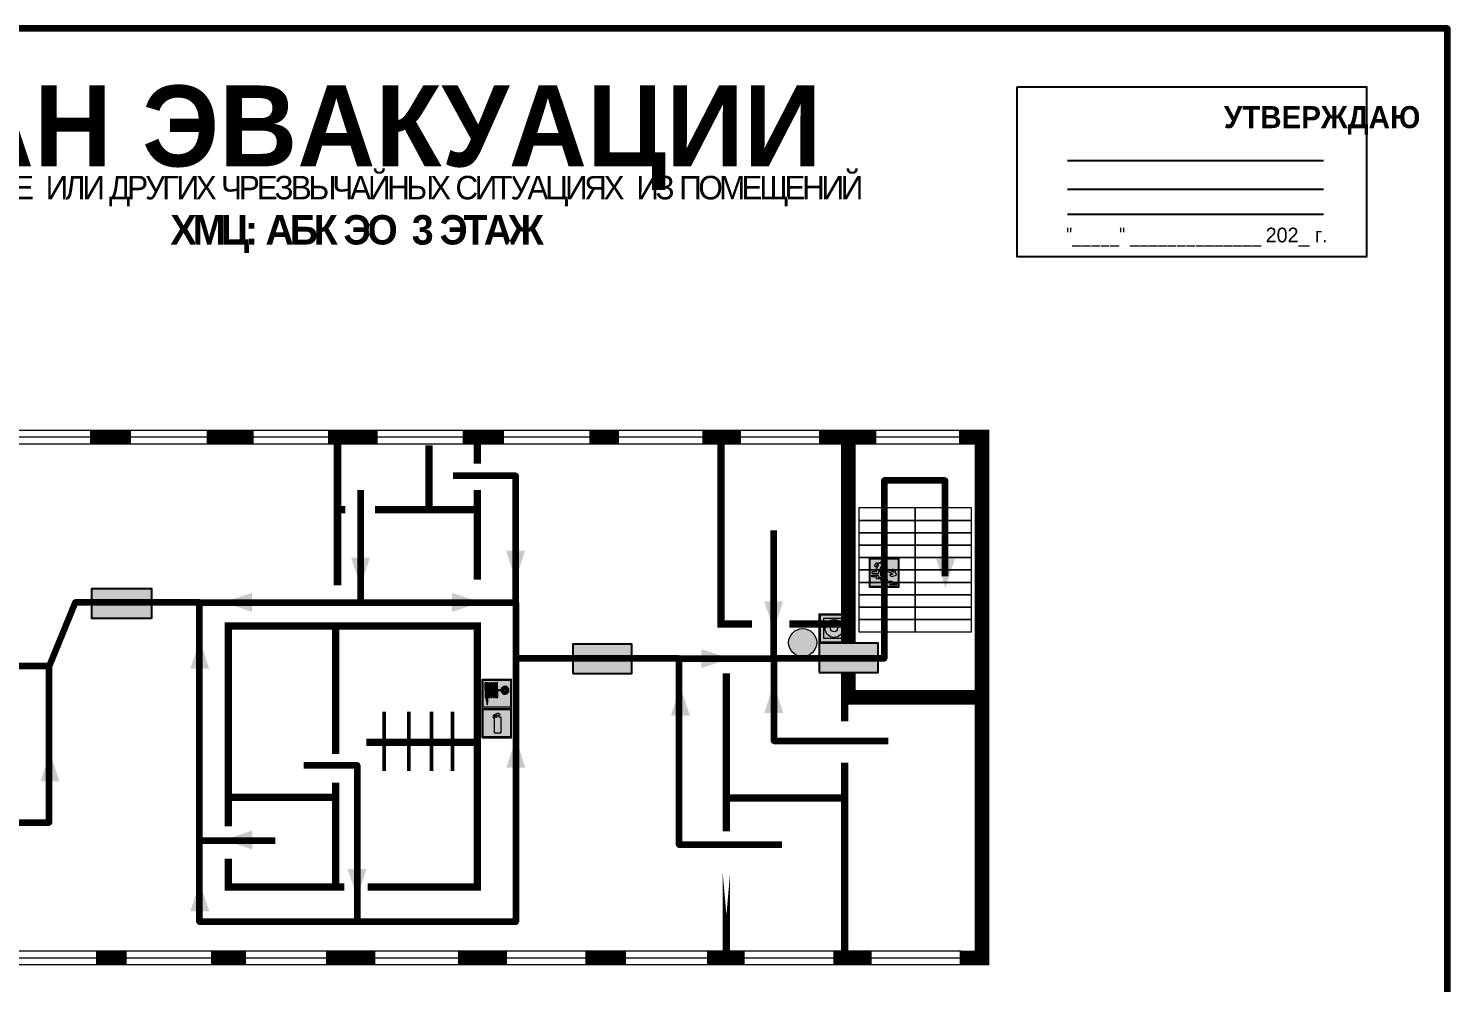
# Model space of a CAD drawing. Header units: millimetres. Extents: x 13114 to 67229, y 22859 to 38520.
# Drawn here: x 18081.1 to 18467, y 25993.9 to 26253.3 of the extents above; entities that cross this region are included whole.
import ezdxf

# ---------------------------------------------------------------- set-up
doc = ezdxf.new("R2010")
doc.units = ezdxf.units.MM
doc.layers.add('План_Штампы', color=7, linetype='Continuous')
doc.styles.add('обычный', font='arial.ttf')

# ---------------------------------------------------------------- blocks, each defined once
blk = doc.blocks.new('A$C32E8229D')
at = {"true_color": 0xffffff}
blk.add_hatch(color=7, dxfattribs=at).paths.add_polyline_path([(0, 0), (0, -8), (16, -8), (16, 0)])
h = blk.add_hatch(color=126)
h.paths.add_polyline_path([(0.2, -0.2), (15.8, -0.2), (15.8, -7.8), (0.2, -7.8)])
h.paths.add_polyline_path([(13.49, -2.05), (12.08, -2.05), (11.37, -2.63, 0.162397), (11.29, -2.84), (11.29, -3.63), (10.35, -3.63), (10.35, -4.05), (11.68, -4.05), (11.68, -3.48), (12.26, -4.28), (11.29, -5.1), (11.29, -6.78), (11.85, -6.78), (11.85, -5.44), (12.8, -4.64), (12.8, -5.94), (14.46, -5.94), (14.46, -5.39), (13.45, -5.39), (13.45, -3.97), (12.46, -2.59), (13.15, -2.59), (13.69, -3.34), (14.18, -3)], flags=16)
h.paths.add_polyline_path([(10.74, -1.82, 1), (11.8, -1.82, 1)], flags=16)
h.paths.add_polyline_path([(9.39, -3.59), (5.99, -3.59), (6.56, -3.03), (5.91, -3.03), (5.1, -3.83), (5.91, -4.64), (6.56, -4.64), (5.99, -4.09), (9.39, -4.09)], flags=16)
h.paths.add_polyline_path([(4.29, -1.08), (1.72, -1.08), (1.72, -6.6), (4.29, -6.6)], flags=16)
at = {"color": 126}
blk.add_lwpolyline([(16, -8), (0, -8), (0, 0), (16, 0)], close=True, dxfattribs=at)
blk = doc.blocks.new('вниз')
at = {"lineweight": 0, "true_color": 0xffffff}
h = blk.add_hatch(color=7, dxfattribs=at)
h.dxf.hatch_style = 1
h.paths.add_polyline_path([(40994.51, -4472.22), (40986.51, -4472.22), (40986.51, -4480.22), (40994.51, -4480.22)])
h.paths.add_polyline_path([(40994.31, -4472.42), (40994.31, -4480.01), (40986.71, -4480.01), (40986.71, -4472.42)], flags=16)
h.paths.add_polyline_path([(40988.43, -4473.53), (40989.43, -4473.53), (40990.19, -4473.96), (40990.19, -4474.6), (40991, -4474.6), (40991, -4475.06), (40989.73, -4475.06), (40989.73, -4474.46), (40989.3, -4475.18), (40990.17, -4475.7), (40990.17, -4477.11), (40989.63, -4477.11), (40989.63, -4476.01), (40988.94, -4475.59), (40988.94, -4476.46), (40988.94, -4476.46), (40987.47, -4476.46), (40987.26, -4476.46), (40987.26, -4475.92), (40988.4, -4475.92), (40988.4, -4475.2), (40989.1, -4473.99), (40988.66, -4473.99), (40988.24, -4474.7), (40987.86, -4474.47), (40988.41, -4473.56)], flags=0)
h.paths.add_polyline_path([(40990.55, -4473.29, -1), (40989.69, -4473.29, -1)], flags=0)
h.paths.add_polyline_path([(40988.85, -4476.89), (40988.85, -4477.43), (40990.1, -4477.43), (40990.1, -4477.99), (40991.34, -4477.99), (40991.34, -4478.54), (40992.59, -4478.54), (40992.59, -4479.09), (40993.83, -4479.09), (40993.83, -4479.52), (40992.17, -4479.52), (40992.17, -4478.97), (40990.91, -4478.97), (40990.91, -4478.41), (40989.68, -4478.41), (40989.68, -4477.86), (40988.43, -4477.86), (40988.43, -4477.31), (40987.6, -4477.31), (40987.18, -4477.31), (40987.18, -4476.89)], flags=0)
h.paths.add_polyline_path([(40991.61, -4475.33), (40993.12, -4476.2), (40992.9, -4475.27), (40993.48, -4475.6), (40993.83, -4476.88), (40992.56, -4477.22), (40991.97, -4476.88), (40992.9, -4476.61), (40991.38, -4475.74), (40991.58, -4475.39)], flags=0)
h.paths.add_polyline_path([(40990.19, -4473.96), (40989.43, -4473.53), (40988.43, -4473.53), (40988.41, -4473.56), (40987.86, -4474.47), (40988.24, -4474.7), (40988.66, -4473.99), (40989.1, -4473.99), (40988.4, -4475.2), (40988.4, -4475.92), (40987.26, -4475.92), (40987.26, -4476.46), (40987.47, -4476.46), (40988.94, -4476.46), (40988.94, -4476.27), (40988.94, -4475.59), (40989.63, -4476.01), (40989.63, -4477.11), (40990.17, -4477.11), (40990.17, -4475.7), (40989.3, -4475.18), (40989.73, -4474.46), (40989.73, -4475.06), (40991, -4475.06), (40991, -4474.6), (40990.19, -4474.6)], flags=0)
h.paths.add_polyline_path([(40990.55, -4473.29, 1), (40989.69, -4473.29, 1)], flags=0)
h.paths.add_polyline_path([(40991.61, -4475.33), (40991.58, -4475.39), (40991.38, -4475.74), (40992.9, -4476.61), (40991.97, -4476.88), (40992.56, -4477.22), (40993.83, -4476.88), (40993.48, -4475.6), (40992.9, -4475.27), (40993.12, -4476.2)], flags=0)
h.paths.add_polyline_path([(40990.1, -4477.43), (40988.85, -4477.43), (40988.85, -4476.89), (40987.18, -4476.89), (40987.18, -4477.31), (40987.6, -4477.31), (40988.43, -4477.31), (40988.43, -4477.86), (40989.68, -4477.86), (40989.68, -4478.41), (40990.91, -4478.41), (40990.91, -4478.97), (40992.17, -4478.97), (40992.17, -4479.52), (40993.83, -4479.52), (40993.83, -4479.09), (40992.59, -4479.09), (40992.59, -4478.54), (40991.34, -4478.54), (40991.34, -4477.99), (40990.1, -4477.99)], flags=0)
at = {"lineweight": 0}
h = blk.add_hatch(color=126, dxfattribs=at)
h.dxf.hatch_style = 1
h.paths.add_polyline_path([(40994.31, -4472.42), (40986.71, -4472.42), (40986.71, -4480.01), (40994.31, -4480.01)])
h.paths.add_polyline_path([(40988.43, -4473.53), (40989.43, -4473.53), (40990.19, -4473.96), (40990.19, -4474.6), (40991, -4474.6), (40991, -4475.06), (40989.73, -4475.06), (40989.73, -4474.46), (40989.3, -4475.18), (40990.17, -4475.7), (40990.17, -4477.11), (40989.63, -4477.11), (40989.63, -4476.01), (40988.94, -4475.59), (40988.94, -4476.46), (40988.94, -4476.46), (40987.47, -4476.46), (40987.26, -4476.46), (40987.26, -4475.92), (40988.4, -4475.92), (40988.4, -4475.2), (40989.1, -4473.99), (40988.66, -4473.99), (40988.24, -4474.7), (40987.86, -4474.47), (40988.41, -4473.56)], flags=16)
h.paths.add_polyline_path([(40990.55, -4473.29, -1), (40989.69, -4473.29, -1)], flags=16)
h.paths.add_polyline_path([(40988.85, -4476.89), (40988.85, -4477.43), (40990.1, -4477.43), (40990.1, -4477.99), (40991.34, -4477.99), (40991.34, -4478.54), (40992.59, -4478.54), (40992.59, -4479.09), (40993.83, -4479.09), (40993.83, -4479.52), (40992.17, -4479.52), (40992.17, -4478.97), (40990.91, -4478.97), (40990.91, -4478.41), (40989.68, -4478.41), (40989.68, -4477.86), (40988.43, -4477.86), (40988.43, -4477.31), (40987.6, -4477.31), (40987.18, -4477.31), (40987.18, -4476.89)], flags=16)
h.paths.add_polyline_path([(40991.61, -4475.33), (40993.12, -4476.2), (40992.9, -4475.27), (40993.48, -4475.6), (40993.83, -4476.88), (40992.56, -4477.22), (40991.97, -4476.88), (40992.9, -4476.61), (40991.38, -4475.74), (40991.58, -4475.39)], flags=16)
at = {"lineweight": 0, "true_color": 0xffffff}
h = blk.add_hatch(color=7, dxfattribs=at)
h.dxf.hatch_style = 1
h.paths.add_polyline_path([(40989.73, -4474.46), (40989.73, -4475.06), (40991, -4475.06), (40991, -4474.6), (40990.19, -4474.6), (40990.19, -4473.96), (40989.43, -4473.53), (40988.43, -4473.53), (40988.41, -4473.56), (40987.86, -4474.47), (40988.24, -4474.7), (40988.66, -4473.99), (40989.1, -4473.99), (40988.4, -4475.2), (40988.4, -4475.92), (40987.26, -4475.92), (40987.26, -4476.46), (40987.47, -4476.46), (40988.94, -4476.46), (40988.94, -4475.59), (40989.63, -4476.01), (40989.63, -4477.11), (40990.17, -4477.11), (40990.17, -4475.7), (40989.3, -4475.18)])
h.paths.add_polyline_path([(40989.69, -4473.29, 1), (40990.55, -4473.29, 1)])
h.paths.add_polyline_path([(40991.61, -4475.33), (40991.58, -4475.39), (40991.38, -4475.74), (40992.9, -4476.61), (40991.97, -4476.88), (40992.56, -4477.22), (40993.83, -4476.88), (40993.48, -4475.6), (40992.9, -4475.27), (40993.12, -4476.2)])
h.paths.add_polyline_path([(40990.1, -4477.43), (40988.85, -4477.43), (40988.85, -4476.89), (40987.18, -4476.89), (40987.18, -4477.31), (40987.6, -4477.31), (40988.43, -4477.31), (40988.43, -4477.86), (40989.68, -4477.86), (40989.68, -4478.41), (40990.91, -4478.41), (40990.91, -4478.97), (40992.17, -4478.97), (40992.17, -4479.52), (40993.83, -4479.52), (40993.83, -4479.09), (40992.59, -4479.09), (40992.59, -4478.54), (40991.34, -4478.54), (40991.34, -4477.99), (40990.1, -4477.99)])
at = {"color": 126, "lineweight": 0}
for points in [[(40986.51, -4472.22), (40994.51, -4472.22), (40994.51, -4480.22), (40986.51, -4480.22)], [(40986.71, -4472.42), (40994.31, -4472.42), (40994.31, -4480.01), (40986.71, -4480.01)]]:
    blk.add_lwpolyline(points, close=True, dxfattribs=at)
for points in [[(40987.47, -4476.46), (40987.26, -4476.46), (40987.26, -4475.92), (40988.4, -4475.92), (40988.4, -4475.2), (40989.1, -4473.99), (40988.66, -4473.99), (40988.24, -4474.7), (40987.86, -4474.47), (40988.41, -4473.56), (40988.43, -4473.53), (40989.43, -4473.53), (40990.19, -4473.96), (40990.19, -4474.6), (40991, -4474.6), (40991, -4475.06), (40989.73, -4475.06), (40989.73, -4474.46), (40989.3, -4475.18), (40990.17, -4475.7), (40990.17, -4477.11), (40989.63, -4477.11), (40989.63, -4476.01), (40988.94, -4475.59), (40988.94, -4476.46)], [(40991.58, -4475.39), (40991.38, -4475.74), (40992.9, -4476.61), (40991.97, -4476.88), (40992.56, -4477.22), (40993.83, -4476.88), (40993.48, -4475.6), (40992.9, -4475.27), (40993.12, -4476.2), (40991.61, -4475.33), (40991.58, -4475.39)], [(40987.6, -4477.31), (40987.18, -4477.31), (40987.18, -4476.89), (40988.85, -4476.89), (40988.85, -4477.43), (40990.1, -4477.43), (40990.1, -4477.99), (40991.34, -4477.99), (40991.34, -4478.54), (40992.59, -4478.54), (40992.59, -4479.09), (40993.83, -4479.09), (40993.83, -4479.52), (40992.17, -4479.52), (40992.17, -4478.97), (40990.91, -4478.97), (40990.91, -4478.41), (40989.68, -4478.41), (40989.68, -4477.86), (40988.43, -4477.86), (40988.43, -4477.31), (40987.6, -4477.31)], [(40987.47, -4476.46), (40988.94, -4476.46), (40988.94, -4476.27)]]:
    blk.add_lwpolyline(points, dxfattribs=at)
blk.add_circle((40990.12, -4473.29), 0.432, dxfattribs=at)
blk = doc.blocks.new('A$C3AD82952')
at = {"true_color": 0xf5f5ff}
h = blk.add_hatch(color=7, dxfattribs=at)
h.dxf.hatch_style = 1
h.paths.add_polyline_path([(8.21, 8.73, 0.414214), (7.89, 9.05), (7.22, 9.05), (7.22, 9.92), (7.59, 9.92, 1), (7.57, 10.36), (7.22, 10.36), (7.22, 10.6), (6.43, 10.6), (6.43, 10.36), (6.01, 10.36), (4.74, 9.59), (4.74, 8.69), (4.98, 8.73), (4.98, 9.26), (6.12, 9.91), (6.43, 9.91), (6.43, 9.05), (5.76, 9.05, 0.414214), (5.44, 8.73), (5.44, 2.2), (8.21, 2.2)], flags=0)
h.paths.add_polyline_path([(12.8, 12.8), (0, 12.8), (0, 0), (12.8, 0)])
h.paths.add_polyline_path([(0.51, 12.29), (12.29, 12.29), (12.29, 0.51), (0.51, 0.51)], flags=16)
h.paths.add_polyline_path([(4.74, 9.59), (6.01, 10.36), (6.43, 10.36), (6.43, 10.6), (7.22, 10.6), (7.22, 10.36), (7.59, 10.36, -0.94586), (7.59, 9.92), (7.22, 9.92), (7.22, 9.05), (7.89, 9.05, -0.414214), (8.21, 8.73), (8.21, 2.2), (5.44, 2.2), (5.44, 8.73, -0.414214), (5.76, 9.05), (6.43, 9.05), (6.43, 9.91), (6.12, 9.91), (4.98, 9.26), (4.98, 8.73), (4.74, 8.69)], flags=0)
h = blk.add_hatch(color=242)
h.dxf.hatch_style = 1
h.paths.add_polyline_path([(12.29, 12.29), (0.51, 12.29), (0.51, 0.51), (12.29, 0.51)])
h.paths.add_polyline_path([(4.74, 8.69), (4.74, 9.59), (6.01, 10.36), (6.43, 10.36), (6.43, 10.6), (7.22, 10.6), (7.22, 10.36), (7.59, 10.36, -0.94586), (7.59, 9.92), (7.22, 9.92), (7.22, 9.05), (7.89, 9.05, -0.414214), (8.21, 8.73), (8.21, 2.2), (5.44, 2.2), (5.44, 8.73, -0.414214), (5.76, 9.05), (6.43, 9.05), (6.43, 9.91), (6.12, 9.91), (4.98, 9.26), (4.98, 8.73)], flags=16)
h = blk.add_hatch(color=7, dxfattribs=at)
h.dxf.hatch_style = 1
h.paths.add_polyline_path([(8.21, 8.73, 0.414214), (7.89, 9.05), (7.22, 9.05), (7.22, 9.92), (7.59, 9.92, 1), (7.57, 10.36), (7.22, 10.36), (7.22, 10.6), (6.43, 10.6), (6.43, 10.36), (6.01, 10.36), (4.74, 9.59), (4.74, 8.69), (4.98, 8.73), (4.98, 9.26), (6.12, 9.91), (6.43, 9.91), (6.43, 9.05), (5.76, 9.05, 0.414214), (5.44, 8.73), (5.44, 2.2), (8.21, 2.2)])
at = {"color": 242, "lineweight": 5}
for p, q in [((0, 0), (0, 12.8)), ((0, 12.8), (12.8, 12.8)), ((12.8, 0), (12.8, 12.8)), ((6.01, 10.36), (4.74, 9.59)), ((4.74, 9.59), (4.74, 8.69)), ((4.74, 8.69), (4.98, 8.73)), ((4.98, 9.26), (6.12, 9.91)), ((4.98, 8.73), (4.98, 9.26)), ((5.44, 2.2), (5.44, 8.73)), ((5.76, 9.05), (6.43, 9.05)), ((6.01, 10.36), (6.43, 10.36)), ((6.12, 9.91), (6.43, 9.91)), ((7.22, 10.6), (6.43, 10.6)), ((6.43, 10.6), (6.43, 10.36)), ((6.43, 9.91), (6.43, 9.05)), ((7.22, 10.36), (7.22, 10.6)), ((7.59, 10.36), (7.22, 10.36)), ((7.22, 9.05), (7.22, 9.92)), ((7.59, 9.92), (7.22, 9.92)), ((7.89, 9.05), (7.22, 9.05)), ((8.21, 2.2), (8.21, 8.73)), ((0, 0), (12.8, 0)), ((5.44, 2.2), (8.21, 2.2))]:
    blk.add_line(p, q, dxfattribs=at)
blk.add_lwpolyline([(0.51, 12.29), (12.29, 12.29), (12.29, 0.51), (0.51, 0.51)], close=True, dxfattribs=at)
for centre, radius, start, end in [((5.76, 8.73), 0.32, 90, 180), ((7.58, 10.14), 0.223, 273.18746, 86.81254), ((7.89, 8.73), 0.32, 0, 90)]:
    blk.add_arc(centre, radius, start, end, dxfattribs=at)
blk = doc.blocks.new('A$C37112FD5')
at = {"true_color": 0xf5f5ff}
h = blk.add_hatch(color=7, dxfattribs=at)
h.dxf.hatch_style = 1
h.paths.add_polyline_path([(12.8, -7.4), (0, -7.4), (0, -20.2), (12.8, -20.2)])
h.paths.add_polyline_path([(12.29, -7.91), (12.29, -19.69), (0.51, -19.69), (0.51, -7.91)], flags=16)
h.paths.add_polyline_path([(4.98, -9.04, -0.42597), (5.17, -9.22), (5.17, -12.25), (5.17, -15.29, -0.432244), (4.98, -15.47), (4.83, -15.47, -0.42597), (4.64, -15.29), (4.64, -12.25), (4.64, -9.22, -0.432244), (4.83, -9.04)], flags=0)
h.paths.add_polyline_path([(4.28, -9.22), (4.28, -12.25), (4.28, -15.29, -0.432244), (4.09, -15.47), (3.94, -15.47, -0.42597), (3.75, -15.29), (3.75, -12.25), (3.75, -9.22, -0.432244), (3.94, -9.04), (4.09, -9.04, -0.42597)], flags=0)
h.paths.add_polyline_path([(5.72, -9.04), (5.87, -9.04, -0.42597), (6.06, -9.22), (6.06, -12.25), (6.06, -15.29, -0.432244), (5.87, -15.47), (5.72, -15.47, -0.42597), (5.53, -15.29), (5.53, -12.25), (5.53, -9.22, -0.432244)], flags=0)
h.paths.add_polyline_path([(6.42, -8.9), (6.5, -8.9, -0.42597), (6.69, -9.08), (6.69, -12.03), (8.21, -12.03, -15.824349), (8.21, -12.47), (6.69, -12.47), (6.69, -15.42, -0.432244), (6.5, -15.6), (6.42, -15.6)], flags=0)
h.paths.add_polyline_path([(3.39, -9.22), (3.39, -12.25), (3.39, -15.29, -0.432244), (3.2, -15.47), (3.05, -15.47, -0.42597), (2.85, -15.29), (2.85, -12.25), (2.85, -9.22, -0.432244), (3.05, -9.04), (3.2, -9.04, -0.42597)], flags=0)
h.paths.add_polyline_path([(2.5, -9.22), (2.5, -16.71), (1.96, -16.71), (1.96, -9.22, -0.432244), (2.15, -9.04), (2.31, -9.04, -0.42597)], flags=0)
h.paths.add_polyline_path([(1.61, -8.9), (1.61, -15.6), (1.57, -15.6, -0.42597), (1.37, -15.42), (1.37, -12.03), (1.37, -9.09, -0.432244), (1.57, -8.9)], flags=0)
h.paths.add_polyline_path([(9.76, -10.81), (9.76, -12.03), (8.49, -12.03, -0.336371)], flags=0)
h.paths.add_polyline_path([(8.49, -12.47), (9.76, -12.47), (9.76, -13.7, -0.336371)], flags=0)
h.paths.add_polyline_path([(10.11, -10.81, -0.336371), (11.38, -12.03), (10.11, -12.03)], flags=0)
h.paths.add_polyline_path([(10.11, -12.47), (11.38, -12.47, -0.336371), (10.11, -13.7)], flags=0)
h.paths.add_polyline_path([(2.5, -16.84), (2.5, -17.05), (1.97, -17.05), (1.97, -16.84)], flags=0)
h.paths.add_polyline_path([(2.5, -17.24, -0.033778), (2.24, -18.6, -0.033778), (1.97, -17.24)], flags=0)
h = blk.add_hatch(color=242)
h.dxf.hatch_style = 1
h.paths.add_polyline_path([(12.29, -7.91), (0.51, -7.91), (0.51, -19.69), (12.29, -19.69)])
h.paths.add_polyline_path([(6.42, -15.6), (6.42, -8.9), (6.5, -8.9, -0.42597), (6.69, -9.08), (6.69, -12.03), (8.21, -12.03, -15.824349), (8.21, -12.47), (6.69, -12.47), (6.69, -15.42, -0.432244), (6.5, -15.6)], flags=16)
h.paths.add_polyline_path([(5.87, -15.47), (5.72, -15.47, -0.42597), (5.53, -15.29), (5.53, -12.25), (5.53, -9.22, -0.432244), (5.72, -9.04), (5.87, -9.04, -0.42597), (6.06, -9.22), (6.06, -12.25), (6.06, -15.29, -0.432244)], flags=16)
h.paths.add_polyline_path([(4.98, -15.47), (4.83, -15.47, -0.42597), (4.64, -15.29), (4.64, -12.25), (4.64, -9.22, -0.432244), (4.83, -9.04), (4.98, -9.04, -0.42597), (5.17, -9.22), (5.17, -12.25), (5.17, -15.29, -0.432244)], flags=16)
h.paths.add_polyline_path([(4.09, -15.47), (3.94, -15.47, -0.42597), (3.75, -15.29), (3.75, -12.25), (3.75, -9.22, -0.432244), (3.94, -9.04), (4.09, -9.04, -0.42597), (4.28, -9.22), (4.28, -12.25), (4.28, -15.29, -0.432244)], flags=16)
h.paths.add_polyline_path([(3.2, -15.47), (3.05, -15.47, -0.42597), (2.85, -15.29), (2.85, -12.25), (2.85, -9.22, -0.432244), (3.05, -9.04), (3.2, -9.04, -0.42597), (3.39, -9.22), (3.39, -12.25), (3.39, -15.29, -0.432244)], flags=16)
h.paths.add_polyline_path([(2.5, -17.05), (1.97, -17.05), (1.97, -16.84), (2.5, -16.84)], flags=16)
h.paths.add_polyline_path([(2.5, -17.24, -0.033778), (2.24, -18.6, -0.033778), (1.97, -17.24)], flags=16)
h.paths.add_polyline_path([(2.5, -16.71), (1.96, -16.71), (1.96, -9.22, -0.432244), (2.15, -9.04), (2.31, -9.04, -0.42597), (2.5, -9.22)], flags=16)
h.paths.add_polyline_path([(1.61, -15.6), (1.57, -15.6, -0.42597), (1.37, -15.42), (1.37, -12.03), (1.37, -9.09, -0.432244), (1.57, -8.9), (1.61, -8.9)], flags=16)
h.paths.add_polyline_path([(8.49, -12.47), (9.76, -12.47), (9.76, -13.7, -0.336371)], flags=0)
h.paths.add_polyline_path([(10.11, -13.7), (10.11, -12.47), (11.38, -12.47, -0.336371)], flags=0)
h.paths.add_polyline_path([(8.49, -12.03, -0.336371), (9.76, -10.81), (9.76, -12.03)], flags=0)
h.paths.add_polyline_path([(10.11, -12.03), (10.11, -10.81, -0.336371), (11.38, -12.03)], flags=0)
h = blk.add_hatch(color=7, dxfattribs=at)
h.dxf.hatch_style = 1
h.paths.add_polyline_path([(1.61, -8.9), (1.57, -8.9, 0.432244), (1.37, -9.09), (1.37, -12.03), (1.37, -15.42, 0.42597), (1.57, -15.6), (1.61, -15.6)])
h.paths.add_polyline_path([(2.5, -9.22, 0.42597), (2.31, -9.04), (2.15, -9.04, 0.432244), (1.96, -9.22), (1.96, -16.71), (2.5, -16.71)])
h.paths.add_polyline_path([(2.5, -16.84), (1.97, -16.84), (1.97, -17.05), (2.5, -17.05)])
h.paths.add_polyline_path([(2.5, -17.24), (1.97, -17.24, 0.033778), (2.24, -18.6, 0.033778)])
h.paths.add_polyline_path([(3.39, -12.25), (3.39, -9.22, 0.42597), (3.2, -9.04), (3.05, -9.04, 0.432244), (2.85, -9.22), (2.85, -12.25), (2.85, -15.29, 0.42597), (3.05, -15.47), (3.2, -15.47, 0.432244), (3.39, -15.29)])
h.paths.add_polyline_path([(4.28, -12.25), (4.28, -9.22, 0.42597), (4.09, -9.04), (3.94, -9.04, 0.432244), (3.75, -9.22), (3.75, -12.25), (3.75, -15.29, 0.42597), (3.94, -15.47), (4.09, -15.47, 0.432244), (4.28, -15.29)])
h.paths.add_polyline_path([(5.17, -12.25), (5.17, -9.22, 0.42597), (4.98, -9.04), (4.83, -9.04, 0.432244), (4.64, -9.22), (4.64, -12.25), (4.64, -15.29, 0.42597), (4.83, -15.47), (4.98, -15.47, 0.432244), (5.17, -15.29)])
h.paths.add_polyline_path([(6.06, -12.25), (6.06, -9.22, 0.42597), (5.87, -9.04), (5.72, -9.04, 0.432244), (5.53, -9.22), (5.53, -12.25), (5.53, -15.29, 0.42597), (5.72, -15.47), (5.87, -15.47, 0.432244), (6.06, -15.29)])
h.paths.add_polyline_path([(6.69, -12.47), (8.21, -12.47, 15.824349), (8.21, -12.03), (6.69, -12.03), (6.69, -9.08, 0.42597), (6.5, -8.9), (6.42, -8.9), (6.42, -15.6), (6.5, -15.6, 0.432244), (6.69, -15.42)])
h.paths.add_polyline_path([(8.49, -12.47), (9.76, -12.47), (9.76, -13.7, -0.336371)], flags=16)
h.paths.add_polyline_path([(8.49, -12.03, -0.336371), (9.76, -10.81), (9.76, -12.03)], flags=16)
h.paths.add_polyline_path([(10.11, -12.47), (11.38, -12.47, -0.336371), (10.11, -13.7)], flags=16)
h.paths.add_polyline_path([(10.11, -12.03), (10.11, -10.81, -0.336371), (11.38, -12.03)], flags=16)
h = blk.add_hatch(color=242)
h.dxf.hatch_style = 1
h.paths.add_polyline_path([(9.76, -10.81, 0.336371), (8.49, -12.03), (9.76, -12.03)])
h.paths.add_polyline_path([(10.11, -10.81), (10.11, -12.03), (11.38, -12.03, 0.336371)])
h.paths.add_polyline_path([(11.38, -12.47), (10.11, -12.47), (10.11, -13.7, 0.336371)])
h.paths.add_polyline_path([(9.76, -12.47), (8.49, -12.47, 0.336371), (9.76, -13.7)])
at = {"color": 242, "lineweight": 5}
for p, q in [((0, -20.2), (0, -7.4)), ((0, -7.4), (12.8, -7.4)), ((1.37, -12.03), (1.37, -9.08)), ((1.37, -12.03), (1.37, -15.42)), ((1.57, -8.9), (1.61, -8.9)), ((1.61, -8.9), (1.61, -15.6)), ((1.96, -16.71), (1.96, -9.22)), ((2.15, -9.04), (2.31, -9.04)), ((2.5, -16.71), (2.5, -9.22)), ((2.85, -12.25), (2.85, -9.22)), ((2.85, -12.25), (2.85, -15.29)), ((3.05, -9.04), (3.2, -9.04)), ((3.39, -12.25), (3.39, -9.22)), ((3.39, -12.25), (3.39, -15.29)), ((3.75, -12.25), (3.75, -9.22)), ((3.75, -12.25), (3.75, -15.29)), ((3.94, -9.04), (4.09, -9.04)), ((4.28, -12.25), (4.28, -9.22)), ((4.28, -12.25), (4.28, -15.29)), ((4.64, -12.25), (4.64, -9.22)), ((4.64, -12.25), (4.64, -15.29)), ((4.83, -9.04), (4.98, -9.04)), ((5.17, -12.25), (5.17, -9.22)), ((5.17, -12.25), (5.17, -15.29)), ((5.53, -12.25), (5.53, -9.22)), ((5.53, -12.25), (5.53, -15.29)), ((5.72, -9.04), (5.87, -9.04)), ((6.06, -12.25), (6.06, -9.22)), ((6.06, -12.25), (6.06, -15.29)), ((6.42, -8.9), (6.42, -15.6)), ((6.5, -8.9), (6.42, -8.9)), ((6.69, -12.03), (6.69, -9.08)), ((8.21, -12.03), (6.69, -12.03)), ((9.76, -12.03), (8.49, -12.03)), ((9.76, -10.81), (9.76, -12.03)), ((10.11, -10.81), (10.11, -12.03)), ((11.38, -12.03), (10.11, -12.03)), ((12.8, -20.2), (12.8, -7.4)), ((1.57, -15.6), (1.61, -15.6)), ((1.96, -16.71), (2.5, -16.71)), ((1.97, -16.84), (2.5, -16.84)), ((1.97, -17.05), (1.97, -16.84)), ((2.5, -17.05), (1.97, -17.05)), ((1.97, -17.24), (2.5, -17.24)), ((2.5, -16.84), (2.5, -17.05)), ((3.05, -15.47), (3.2, -15.47)), ((3.94, -15.47), (4.09, -15.47)), ((4.83, -15.47), (4.98, -15.47)), ((5.72, -15.47), (5.87, -15.47)), ((6.42, -15.6), (6.5, -15.6)), ((8.21, -12.47), (6.69, -12.47)), ((6.69, -12.47), (6.69, -15.42)), ((9.76, -12.47), (8.49, -12.47)), ((9.76, -12.47), (9.76, -13.7)), ((11.38, -12.47), (10.11, -12.47)), ((10.11, -12.47), (10.11, -13.7)), ((0, -20.2), (12.8, -20.2))]:
    blk.add_line(p, q, dxfattribs=at)
blk.add_lwpolyline([(0.51, -7.91), (12.29, -7.91), (12.29, -19.69), (0.51, -19.69)], close=True, dxfattribs=at)
for centre, radius, start, end in [((1.56, -9.09), 0.182, 87.10267, 180.60715), ((2.15, -9.22), 0.182, 87.10267, 180.60715), ((2.32, -9.22), 0.182, 359.39285, 92.89733), ((3.04, -9.22), 0.182, 87.10267, 180.60715), ((3.21, -9.22), 0.182, 359.39285, 92.89733), ((3.93, -9.22), 0.182, 87.10267, 180.60715), ((4.1, -9.22), 0.182, 359.39285, 92.89733), ((4.82, -9.22), 0.182, 87.10267, 180.60715), ((4.99, -9.22), 0.182, 359.39285, 92.89733), ((5.71, -9.22), 0.182, 87.10267, 180.60715), ((5.88, -9.22), 0.182, 359.39285, 92.89733), ((6.51, -9.09), 0.182, 359.39285, 92.89733), ((9.93, -12.25), 1.74, 187.23185, 172.76815), ((9.93, -12.25), 1.46, 96.99266, 171.35851), ((9.93, -12.25), 1.46, 8.64149, 83.00734), ((1.56, -15.42), 0.182, 179.39285, 272.89733), ((12.17, -15.98), 10.27, 187.04098, 194.7793), ((-7.7, -15.98), 10.27, 345.2207, 352.95902), ((3.04, -15.29), 0.182, 179.39285, 272.89733), ((3.21, -15.29), 0.182, 267.10267, 0.60715), ((3.93, -15.29), 0.182, 179.39285, 272.89733), ((4.1, -15.29), 0.182, 267.10267, 0.60715), ((4.82, -15.29), 0.182, 179.39285, 272.89733), ((4.99, -15.29), 0.182, 267.10267, 0.60715), ((5.71, -15.29), 0.182, 179.39285, 272.89733), ((5.88, -15.29), 0.182, 267.10267, 0.60715), ((6.51, -15.42), 0.182, 267.10267, 0.60715), ((9.93, -12.25), 1.46, 188.64149, 263.00734), ((9.93, -12.25), 1.46, 276.99266, 351.35851)]:
    blk.add_arc(centre, radius, start, end, dxfattribs=at)
blk = doc.blocks.new('A$C7B8C2D5B')
at = {"lineweight": 0}
h = blk.add_hatch(color=5, dxfattribs=at)
h.dxf.hatch_style = 1
h.paths.add_polyline_path([(1.4, -3.02, 1), (-2.11, -3.02, 1)])
at = {"color": 5, "lineweight": 0}
blk.add_circle((-0.36, -3.02), 1.75, dxfattribs=at)
blk = doc.blocks.new('A$C7B4425F7')
at = {"true_color": 0xffffff}
blk.add_hatch(color=7, dxfattribs=at).paths.add_polyline_path([(0, 0), (-16, 0), (-16, -8), (0, -8)])
h = blk.add_hatch(color=126)
h.paths.add_polyline_path([(-0.2, -0.2), (-15.8, -0.2), (-15.8, -7.8), (-0.2, -7.8)])
h.paths.add_polyline_path([(-11.76, -2.03), (-11.76, -3.66), (-11.17, -3.66, -0.568275), (-11.17, -6.18), (-12.58, -6.18), (-12.58, -2.03)], flags=16)
h.paths.add_polyline_path([(-13.33, -4.12, -0.495768), (-13.59, -6.18), (-15.03, -6.18), (-15.03, -2.03), (-13.59, -2.03, -0.487973)], flags=16)
h.paths.add_polyline_path([(-10.25, -2.03), (-9.48, -2.03), (-9.48, -6.18), (-10.25, -6.18)], flags=16)
h.paths.add_polyline_path([(-13.84, -3.69), (-14.24, -3.69), (-14.24, -3.03), (-13.9, -3.03, -0.692621)], flags=0)
h.paths.add_polyline_path([(-9.15, -2.03), (-8.4, -2.03), (-8.04, -3.07), (-7.68, -2.03), (-6.93, -2.03), (-7.64, -4.1), (-6.93, -6.18), (-7.68, -6.18), (-8.04, -5.14), (-8.4, -6.18), (-9.15, -6.18), (-8.44, -4.1)], flags=16)
h.paths.add_polyline_path([(-11.76, -4.46), (-11.42, -4.46, -0.692621), (-11.36, -5.12), (-11.76, -5.12)], flags=0)
h.paths.add_polyline_path([(-13.9, -5.2), (-14.24, -5.2), (-14.24, -4.55), (-13.84, -4.55, -0.708038)], flags=0)
edge = h.paths.add_edge_path(flags=16)
edge.add_ellipse((-5.51, -4.08), major_axis=(0, 2.05), ratio=0.586184, start_angle=0, end_angle=360)
edge = h.paths.add_edge_path(flags=0)
edge.add_ellipse((-5.51, -4.08), major_axis=(0, 1.14), ratio=0.454828, start_angle=0, end_angle=360)
h.paths.add_polyline_path([(-4.13, -4.96, 0.377264), (-3.48, -4.52, 0.0555), (-3.16, -2.03), (-1.66, -2.03), (-1.66, -4.96), (-0.96, -4.96), (-0.96, -7.01), (-1.75, -7.01), (-1.75, -6.18), (-3.3, -6.18), (-3.3, -7.02), (-4.13, -7.02)], flags=16)
h.paths.add_polyline_path([(-2.73, -2.91), (-2.28, -2.91), (-2.28, -4.96), (-3.05, -4.96, 0.079136)], flags=0)
at = {"color": 126}
blk.add_lwpolyline([(-16, -8), (0, -8), (0, 0), (-16, 0)], close=True, dxfattribs=at)
blk = doc.blocks.new('A$C54414219')
at = {"true_color": 0xffffff}
h = blk.add_hatch(color=7, dxfattribs=at)
h.paths.add_polyline_path([(2.39, -9.45), (2.39, -18.3), (11.23, -18.3), (11.23, -9.45)], flags=0)
h.paths.add_polyline_path([(10.71, -13.87, -1), (2.92, -13.87, -1)], flags=0)
h.paths.add_polyline_path([(8.3, -13.87, -1), (5.33, -13.87, -1)], flags=0)
h.paths.add_polyline_path([(0.41, -7.47), (0.41, -20.27), (13.21, -20.27), (13.21, -7.47)])
h.paths.add_polyline_path([(0.92, -19.77), (12.71, -19.77), (12.71, -7.98), (0.92, -7.98)], flags=16)
h.paths.add_polyline_path([(11.23, -9.45), (11.23, -18.3), (2.39, -18.3), (2.39, -9.45)], flags=0)
at = {"lineweight": 5}
h = blk.add_hatch(color=242, dxfattribs=at)
h.paths.add_polyline_path([(12.71, -7.98), (0.92, -7.98), (0.92, -19.77), (12.71, -19.77)])
h.paths.add_polyline_path([(11.23, -18.3), (2.39, -18.3), (2.39, -9.45), (11.23, -9.45)], flags=16)
h.paths.add_polyline_path([(10.71, -13.87, -1), (2.92, -13.87, -1)], flags=0)
h.paths.add_polyline_path([(8.3, -13.87, -1), (5.33, -13.87, -1)], flags=0)
at = {"true_color": 0xffffff}
h = blk.add_hatch(color=7, dxfattribs=at)
h.paths.add_polyline_path([(2.39, -9.45), (2.39, -18.3), (11.23, -18.3), (11.23, -9.45)])
h.paths.add_polyline_path([(10.71, -13.87, -1), (2.92, -13.87, -1)], flags=16)
h.paths.add_polyline_path([(8.3, -13.87, -1), (5.33, -13.87, -1)], flags=0)
at = {"lineweight": 5}
h = blk.add_hatch(color=242, dxfattribs=at)
h.paths.add_polyline_path([(2.92, -13.87, 1), (10.71, -13.87, 1)])
h.paths.add_polyline_path([(8.3, -13.87, -1), (5.33, -13.87, -1)], flags=16)
at = {"color": 242, "lineweight": 5}
for p, q in [((0.41, -20.27), (0.41, -7.47)), ((0.41, -7.47), (13.21, -7.47)), ((0.41, -7.47), (13.21, -7.47)), ((13.21, -20.27), (13.21, -7.47)), ((0.41, -20.27), (13.21, -20.27))]:
    blk.add_line(p, q, dxfattribs=at)
for points in [[(0.92, -7.98), (12.71, -7.98), (12.71, -19.77), (0.92, -19.77)], [(2.39, -9.45), (11.23, -9.45), (11.23, -18.3), (2.39, -18.3)]]:
    blk.add_lwpolyline(points, close=True, dxfattribs=at)
for radius in [3.89, 1.49]:
    blk.add_circle((6.81, -13.87), radius, dxfattribs=at)

msp = doc.modelspace()

# ---------------------------------------------------------------- linework, layer by layer
at = {"color": 6, "lineweight": 100}
msp.add_lwpolyline([(17866.97, 25858.3), (18466.97, 25858.3), (18466.97, 26253.3), (17866.97, 26253.3)], close=True, dxfattribs=at)
msp.add_lwpolyline([(18349.92, 26237.42), (18444.92, 26237.42), (18444.92, 26191.21), (18349.92, 26191.21)], close=True)
for points in [[(18363.67, 26217.37), (18433.2, 26217.37)], [(18363.67, 26209.61), (18433.2, 26209.61)], [(18363.67, 26202.82), (18433.2, 26202.82)]]:
    msp.add_lwpolyline(points)
at = {"lineweight": 0}
for points in [[(18335.98, 26143.99), (18032.76, 26143.99)], [(18335.6, 26142.13), (18033.32, 26142.13)], [(18336.03, 26140.27), (18035.15, 26140.27)], [(18334.71, 26002.39), (18007.06, 26002.39)], [(18334.33, 26000.54), (18006.68, 26000.54)], [(18334.76, 25998.67), (18007.11, 25998.67)]]:
    msp.add_lwpolyline(points, dxfattribs=at)
for points, const_width in [([(18097.88, 26142.16), (18109, 26142.16)], 4), ([(18129.64, 26142.16), (18142.35, 26142.16)], 4), ([(18162.59, 26142.16), (18176.09, 26142.16)], 4), ([(18199.25, 26142.16), (18210.47, 26142.16)], 4), ([(18233.68, 26142.16), (18241.67, 26142.16)], 4), ([(18264.39, 26142.16), (18274.85, 26142.16)], 4), ([(18296.12, 26142.16), (18311.71, 26142.16)], 4), ([(18304.05, 26142.16), (18304.05, 26086.22)], 4), ([(18334.13, 26142.16), (18340.36, 26142.16), (18340.36, 26000.54), (18334.33, 26000.54)], 4), ([(18165.18, 26141.74), (18165.18, 26101.86)], 2), ([(18190.04, 26122.47), (18190.04, 26139.9)], 2), ([(18203.16, 26134.95), (18203.16, 26142.11)], 2), ([(18269.43, 26142.07), (18269.43, 26091.32), (18277.85, 26091.32)], 2), ([(18203.16, 26103.38), (18203.16, 26127.79)], 2), ([(18167.3, 26122.47), (18165.18, 26122.47)], 2), ([(18203.16, 26122.47), (18175.37, 26122.47)], 2), ([(18173.42, 26019.82), (18203.16, 26019.82), (18203.16, 26090.78), (18135.49, 26090.78), (18135.49, 26087.05)], 2), ([(18164.71, 26056.03), (18164.71, 26090.78)], 2), ([(18287.99, 26091.32), (18303.21, 26091.32)], 2), ([(18135.49, 26087.05), (18135.49, 26036.31)], 2), ([(18270.91, 26034.95), (18270.91, 26077.96)], 2), ([(18340.36, 26071.42), (18304.05, 26071.42), (18304.05, 26078.05)], 4), ([(18303.04, 26071.42), (18303.04, 26064.87)], 2), ([(18177.9, 26051.37), (18177.9, 26067.54)], 1), ([(18184.61, 26051.37), (18184.61, 26067.54)], 1), ([(18190.71, 26051.37), (18190.71, 26067.54)], 1), ([(18196.44, 26051.37), (18196.44, 26067.54)], 1), ([(18203.16, 26059.18), (18173.02, 26059.18)], 2), ([(18303.04, 26053.65), (18303.04, 26001.3)], 2), ([(18163.24, 26019.82), (18164.71, 26019.82), (18164.71, 26048.25)], 2), ([(18135.49, 26044.26), (18164.71, 26044.26)], 2), ([(18304.05, 26044.04), (18270.91, 26044.04), (18270.91, 26034.95)], 2), ([(18135.49, 26027.57), (18135.49, 26019.82), (18167.01, 26019.82)], 2), ([(18107.86, 26000.54), (18099.56, 26000.54)], 4), ([(18140.27, 26000.54), (18130.78, 26000.54)], 4), ([(18175.44, 26000.54), (18162.01, 26000.54)], 4), ([(18211.23, 26000.54), (18197.97, 26000.54)], 4), ([(18243.57, 26000.54), (18232.52, 26000.54)], 4), ([(18275.9, 26000.54), (18265.65, 26000.54)], 4), ([(18310.44, 26000.54), (18299.95, 26000.54)], 4)]:
    msp.add_lwpolyline(points, dxfattribs=dict(at, const_width=const_width))
at = {"color": 126, "lineweight": 100, "true_color": 0x008754}
for points in [[(18054.93, 26037.42), (18086.83, 26037.42), (18086.83, 26079.92), (18012.44, 26079.92), (18012.44, 26130.45), (18028.63, 26130.45), (18028.63, 26105.39)], [(18213.65, 26097.21), (18213.65, 26131.63), (18196.59, 26131.63)], [(18330.38, 26104.36), (18330.38, 26130.37), (18313.79, 26130.37), (18313.79, 26082), (18283.79, 26082), (18283.79, 26116.75)], [(18171.42, 26127.78), (18171.42, 26097.21)], [(18127.7, 26097.21), (18093.82, 26097.21), (18086.83, 26079.92)], [(18127.7, 26032.53), (18127.7, 26097.21), (18213.65, 26097.21), (18213.65, 26082)], [(18258.11, 26082), (18213.65, 26082), (18213.65, 26010.35), (18127.7, 26010.35), (18127.7, 26032.53), (18148.2, 26032.53)], [(18285.99, 26031.35), (18258.11, 26031.35), (18258.11, 26082), (18283.79, 26082)], [(18283.79, 26082), (18283.79, 26059.55), (18314.9, 26059.55)], [(18156.04, 26052.98), (18170.52, 26052.98), (18170.52, 26032.53)], [(18170.52, 26032.53), (18170.52, 26010.35)]]:
    msp.add_lwpolyline(points, dxfattribs=at)
at = {"lineweight": 0}
for points in [[(18322.19, 26119.54), (18322.19, 26122.92), (18306.89, 26122.92), (18306.89, 26119.54)], [(18337.5, 26119.54), (18337.5, 26122.92), (18322.19, 26122.92), (18322.19, 26119.54)], [(18322.19, 26116.17), (18322.19, 26119.54), (18306.89, 26119.54), (18306.89, 26116.17)], [(18337.5, 26116.17), (18337.5, 26119.54), (18322.19, 26119.54), (18322.19, 26116.17)], [(18322.19, 26112.8), (18322.19, 26116.17), (18306.89, 26116.17), (18306.89, 26112.8)], [(18337.5, 26112.8), (18337.5, 26116.17), (18322.19, 26116.17), (18322.19, 26112.8)], [(18322.19, 26109.43), (18322.19, 26112.8), (18306.89, 26112.8), (18306.89, 26109.43)], [(18322.19, 26106.06), (18322.19, 26109.43), (18306.89, 26109.43), (18306.89, 26106.06)], [(18322.19, 26106.06), (18322.19, 26109.43), (18306.89, 26109.43), (18306.89, 26106.06)], [(18337.5, 26109.43), (18337.5, 26112.8), (18322.19, 26112.8), (18322.19, 26109.43)], [(18337.5, 26106.06), (18337.5, 26109.43), (18322.19, 26109.43), (18322.19, 26106.06)], [(18337.5, 26106.06), (18337.5, 26109.43), (18322.19, 26109.43), (18322.19, 26106.06)], [(18322.19, 26102.68), (18322.19, 26106.06), (18306.89, 26106.06), (18306.89, 26102.68)], [(18337.5, 26102.68), (18337.5, 26106.06), (18322.19, 26106.06), (18322.19, 26102.68)], [(18322.19, 26099.31), (18322.19, 26102.68), (18306.89, 26102.68), (18306.89, 26099.31)], [(18337.5, 26099.31), (18337.5, 26102.68), (18322.19, 26102.68), (18322.19, 26099.31)], [(18322.19, 26095.94), (18322.19, 26099.31), (18306.89, 26099.31), (18306.89, 26095.94)], [(18337.5, 26095.94), (18337.5, 26099.31), (18322.19, 26099.31), (18322.19, 26095.94)], [(18322.19, 26092.57), (18322.19, 26095.94), (18306.89, 26095.94), (18306.89, 26092.57)], [(18337.5, 26092.57), (18337.5, 26095.94), (18322.19, 26095.94), (18322.19, 26092.57)], [(18322.19, 26089.19), (18322.19, 26092.57), (18306.89, 26092.57), (18306.89, 26089.19)], [(18337.5, 26089.19), (18337.5, 26092.57), (18322.19, 26092.57), (18322.19, 26089.19)]]:
    msp.add_lwpolyline(points, close=True, dxfattribs=at)
at = {"lineweight": 0, "const_width": 2}
msp.add_lwpolyline([(18270.91, 26023.73), (18270.91, 26000.76)], close=True, dxfattribs=at)
at = {"layer": 'План_Штампы', "color": 126, "true_color": 0x008754}
for points in [[(18168.86, 26109.42), (18174, 26109.41), (18171.45, 26101.53)], [(18211.01, 26111.27), (18216.14, 26111.26), (18213.6, 26103.38)], [(18327.88, 26109.13), (18333.01, 26109.11), (18330.47, 26101.23)], [(18141.95, 26099.83), (18141.94, 26094.7), (18134.06, 26097.24)], [(18196.34, 26094.67), (18196.35, 26099.8), (18204.23, 26097.26)], [(18281.2, 26097.55), (18286.33, 26097.54), (18283.79, 26089.66)], [(18130.31, 26079.18), (18125.18, 26079.19), (18127.72, 26087.07)], [(18264.12, 26079.38), (18264.13, 26084.51), (18272.01, 26081.97)], [(18286.34, 26067.18), (18281.2, 26067.19), (18283.75, 26075.07)], [(18260.97, 26066.46), (18255.84, 26066.47), (18258.38, 26074.35)], [(18216.25, 26052.32), (18211.11, 26052.34), (18213.66, 26060.22)], [(18089.59, 26048.55), (18084.46, 26048.56), (18087, 26056.44)], [(18142.02, 26035.21), (18142, 26030.07), (18134.13, 26032.62)], [(18167.94, 26024.74), (18173.08, 26024.72), (18170.53, 26016.85)], [(18130.31, 26013.23), (18125.18, 26013.25), (18127.72, 26021.13)]]:
    msp.add_solid(points, dxfattribs=at)

# ---------------------------------------------------------------- block references
at = {"color": 126, "true_color": 0x008754}
msp.add_blockref('вниз', (-22676.71, 30581.53), dxfattribs=at)
for name, p, xscale, yscale, zscale in [('A$C54414219', (18295.91, 26098.81), 0.625, 0.625, 0.625), ('A$C37112FD5', (18204.5, 26081.01), 0.6249984004534781, 0.6249984004534781, 0.6249984004534781), ('A$C3AD82952', (18204.5, 26060.39), 0.625, 0.625, 0.625)]:
    msp.add_blockref(name, p, dxfattribs=dict(xscale=xscale, yscale=yscale, zscale=zscale))
at = {"xscale": 2.177419353276491, "yscale": 2.177419353276491, "zscale": 2.177419353276491, "rotation": 90}
msp.add_blockref('A$C7B8C2D5B', (18285.06, 26087.09), dxfattribs=at)
at = {"xscale": -1}
msp.add_blockref('A$C32E8229D', (18245.18, 26085.9), dxfattribs=at)
at = {"layer": 'План_Штампы', "color": 126, "true_color": 0x008754, "xscale": 1.012510887696, "yscale": 1.012510887696, "zscale": 1.012510887696, "rotation": 359.9978653237144}
msp.add_blockref('A$C32E8229D', (18098.43, 26100.99), dxfattribs=at)
at = {"layer": 'План_Штампы'}
msp.add_blockref('A$C7B4425F7', (18312.17, 26086.14), dxfattribs=at)

# ---------------------------------------------------------------- texts
at = {"lineweight": 0, "style": 'обычный'}
for s, insert, char_height, width, attachment_point in [('{\\fProxima Nova Rg|b1|i0|c204|p2;ПЛАН ЭВАКУАЦИИ}', (18019.62, 26237.77), 22, 493.8901, 1), ('\\pi-18,l18,t18;{\\fProxima Nova Rg|b1|i0|c204|p2;УТВЕРЖДАЮ\\H1.1997x; }', (18432.86, 26228.3), 6, 126.6484, 5), ('{\\fArial Narrow|b0|i0|c204|p34;"_____" ______________ \\fProxima Nova Rg|b0|i0|c204|p2;202_ г. }', (18398.82, 26196.54), 4, 78.6503, 5)]:
    msp.add_mtext(s, dxfattribs=dict(at, insert=insert, char_height=char_height, width=width, attachment_point=attachment_point))
at = {"color": 0, "lineweight": 0, "insert": (18169.76, 26213.38), "char_height": 8, "width": 449.2158, "attachment_point": 5, "style": 'обычный'}
msp.add_mtext('{\\fArial Black|b1|i0|c204|p34;\\H2x;\\T0.85;  \\fArial Narrow|b0|i0|c204|p34;\\H0.8x;\\W0.9;\\P\\fProxima Nova Rg|b0|i0|c204|p2;\\H0.5x;\\W1;\\C256;ПРИ ПОЖАРЕ  ИЛИ ДРУГИХ ЧРЕЗВЫЧАЙНЫХ СИТУАЦИЯХ  ИЗ ПОМЕЩЕНИЙ \\fProxima Nova Rg|b1|i0|c204|p2;\\H1.25x;\\PХМЦ: АБК ЭО  3 ЭТАЖ}', dxfattribs=at)

doc.saveas('drawing.dxf')
